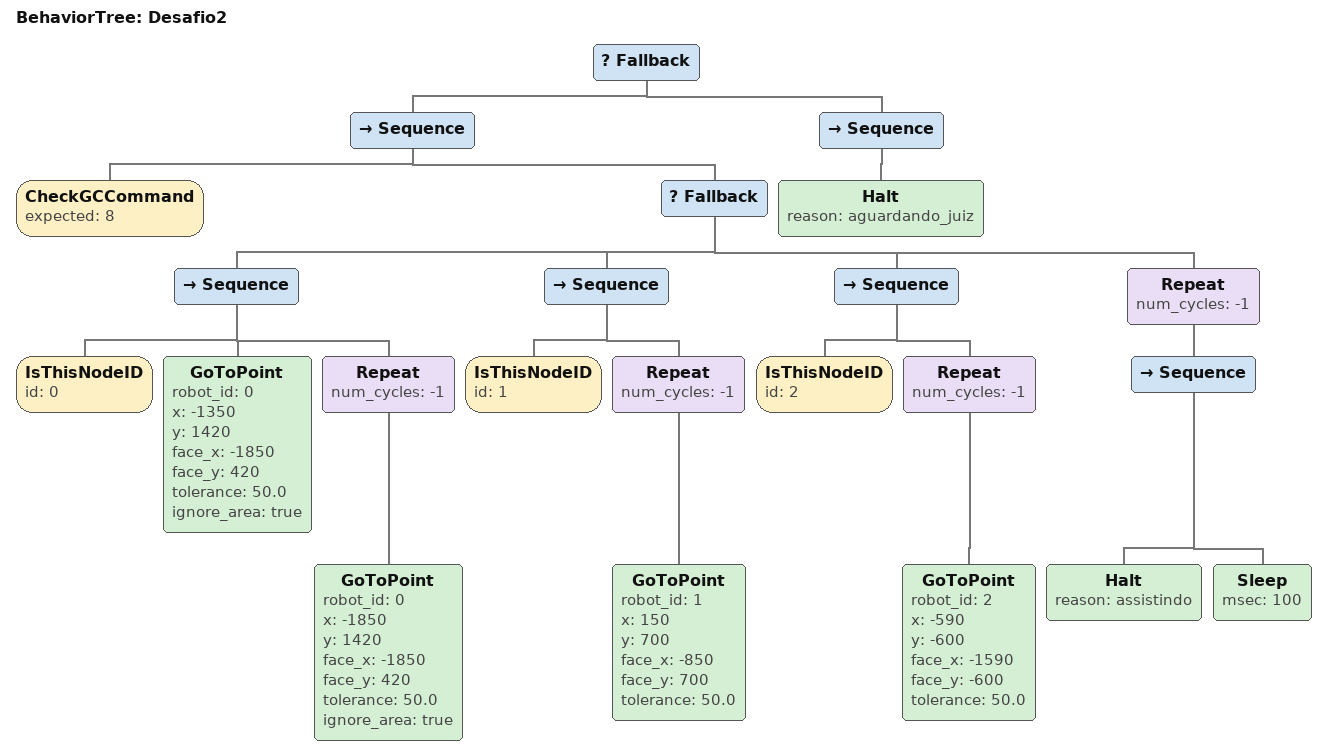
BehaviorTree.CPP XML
<root BTCPP_format="4">
    <BehaviorTree ID="Desafio2">
        <Fallback>

            <!-- FASE DE EXECUÇÃO (Comando Ativo)               -->
            <Sequence>
                <CheckGCCommand expected="8"/>

                <Fallback>

                    <!-- ROBÔ ID 0: Alvo (-1850, 1420) | Orientação 270° (Olhando para baixo) -->
                    <Sequence>
                        <IsThisNodeID id="0"/>
                        <GoToPoint robot_id="0" x="-1350" y="1420" face_x="-1850" face_y="420" tolerance="50.0" ignore_area="true"/>
                        <Repeat num_cycles="-1">
                            <GoToPoint robot_id="0" x="-1850" y="1420" face_x="-1850" face_y="420" tolerance="50.0" ignore_area="true"/>
                        </Repeat>
                    </Sequence>

                    <!-- ROBÔ ID 1: Alvo (150, 700) | Orientação 180° (Olhando para a esquerda) -->
                    <Sequence>
                        <IsThisNodeID id="1"/>
                        <Repeat num_cycles="-1">
                            <GoToPoint robot_id="1" x="150" y="700" face_x="-850" face_y="700" tolerance="50.0"/>
                        </Repeat>
                    </Sequence>

                    <!-- ROBÔ ID 2: Alvo (-590, -600) | Orientação 180° (Olhando para a esquerda) -->
                    <Sequence>
                        <IsThisNodeID id="2"/>
                        <Repeat num_cycles="-1">
                            <GoToPoint robot_id="2" x="-590" y="-600" face_x="-1590" face_y="-600" tolerance="50.0"/>
                        </Repeat>
                    </Sequence>

                    <!-- DEMAIS ROBÔS ESTÁTICOS -->
                    <Repeat num_cycles="-1">
                        <Sequence><Halt reason="assistindo"/><Sleep msec="100"/></Sequence>
                    </Repeat>

                </Fallback>
            </Sequence>

            <!-- ESTADO INATIVO -->
            <Sequence>
                <Halt reason="aguardando_juiz"/>
            </Sequence>

        </Fallback>
    </BehaviorTree>
</root>
